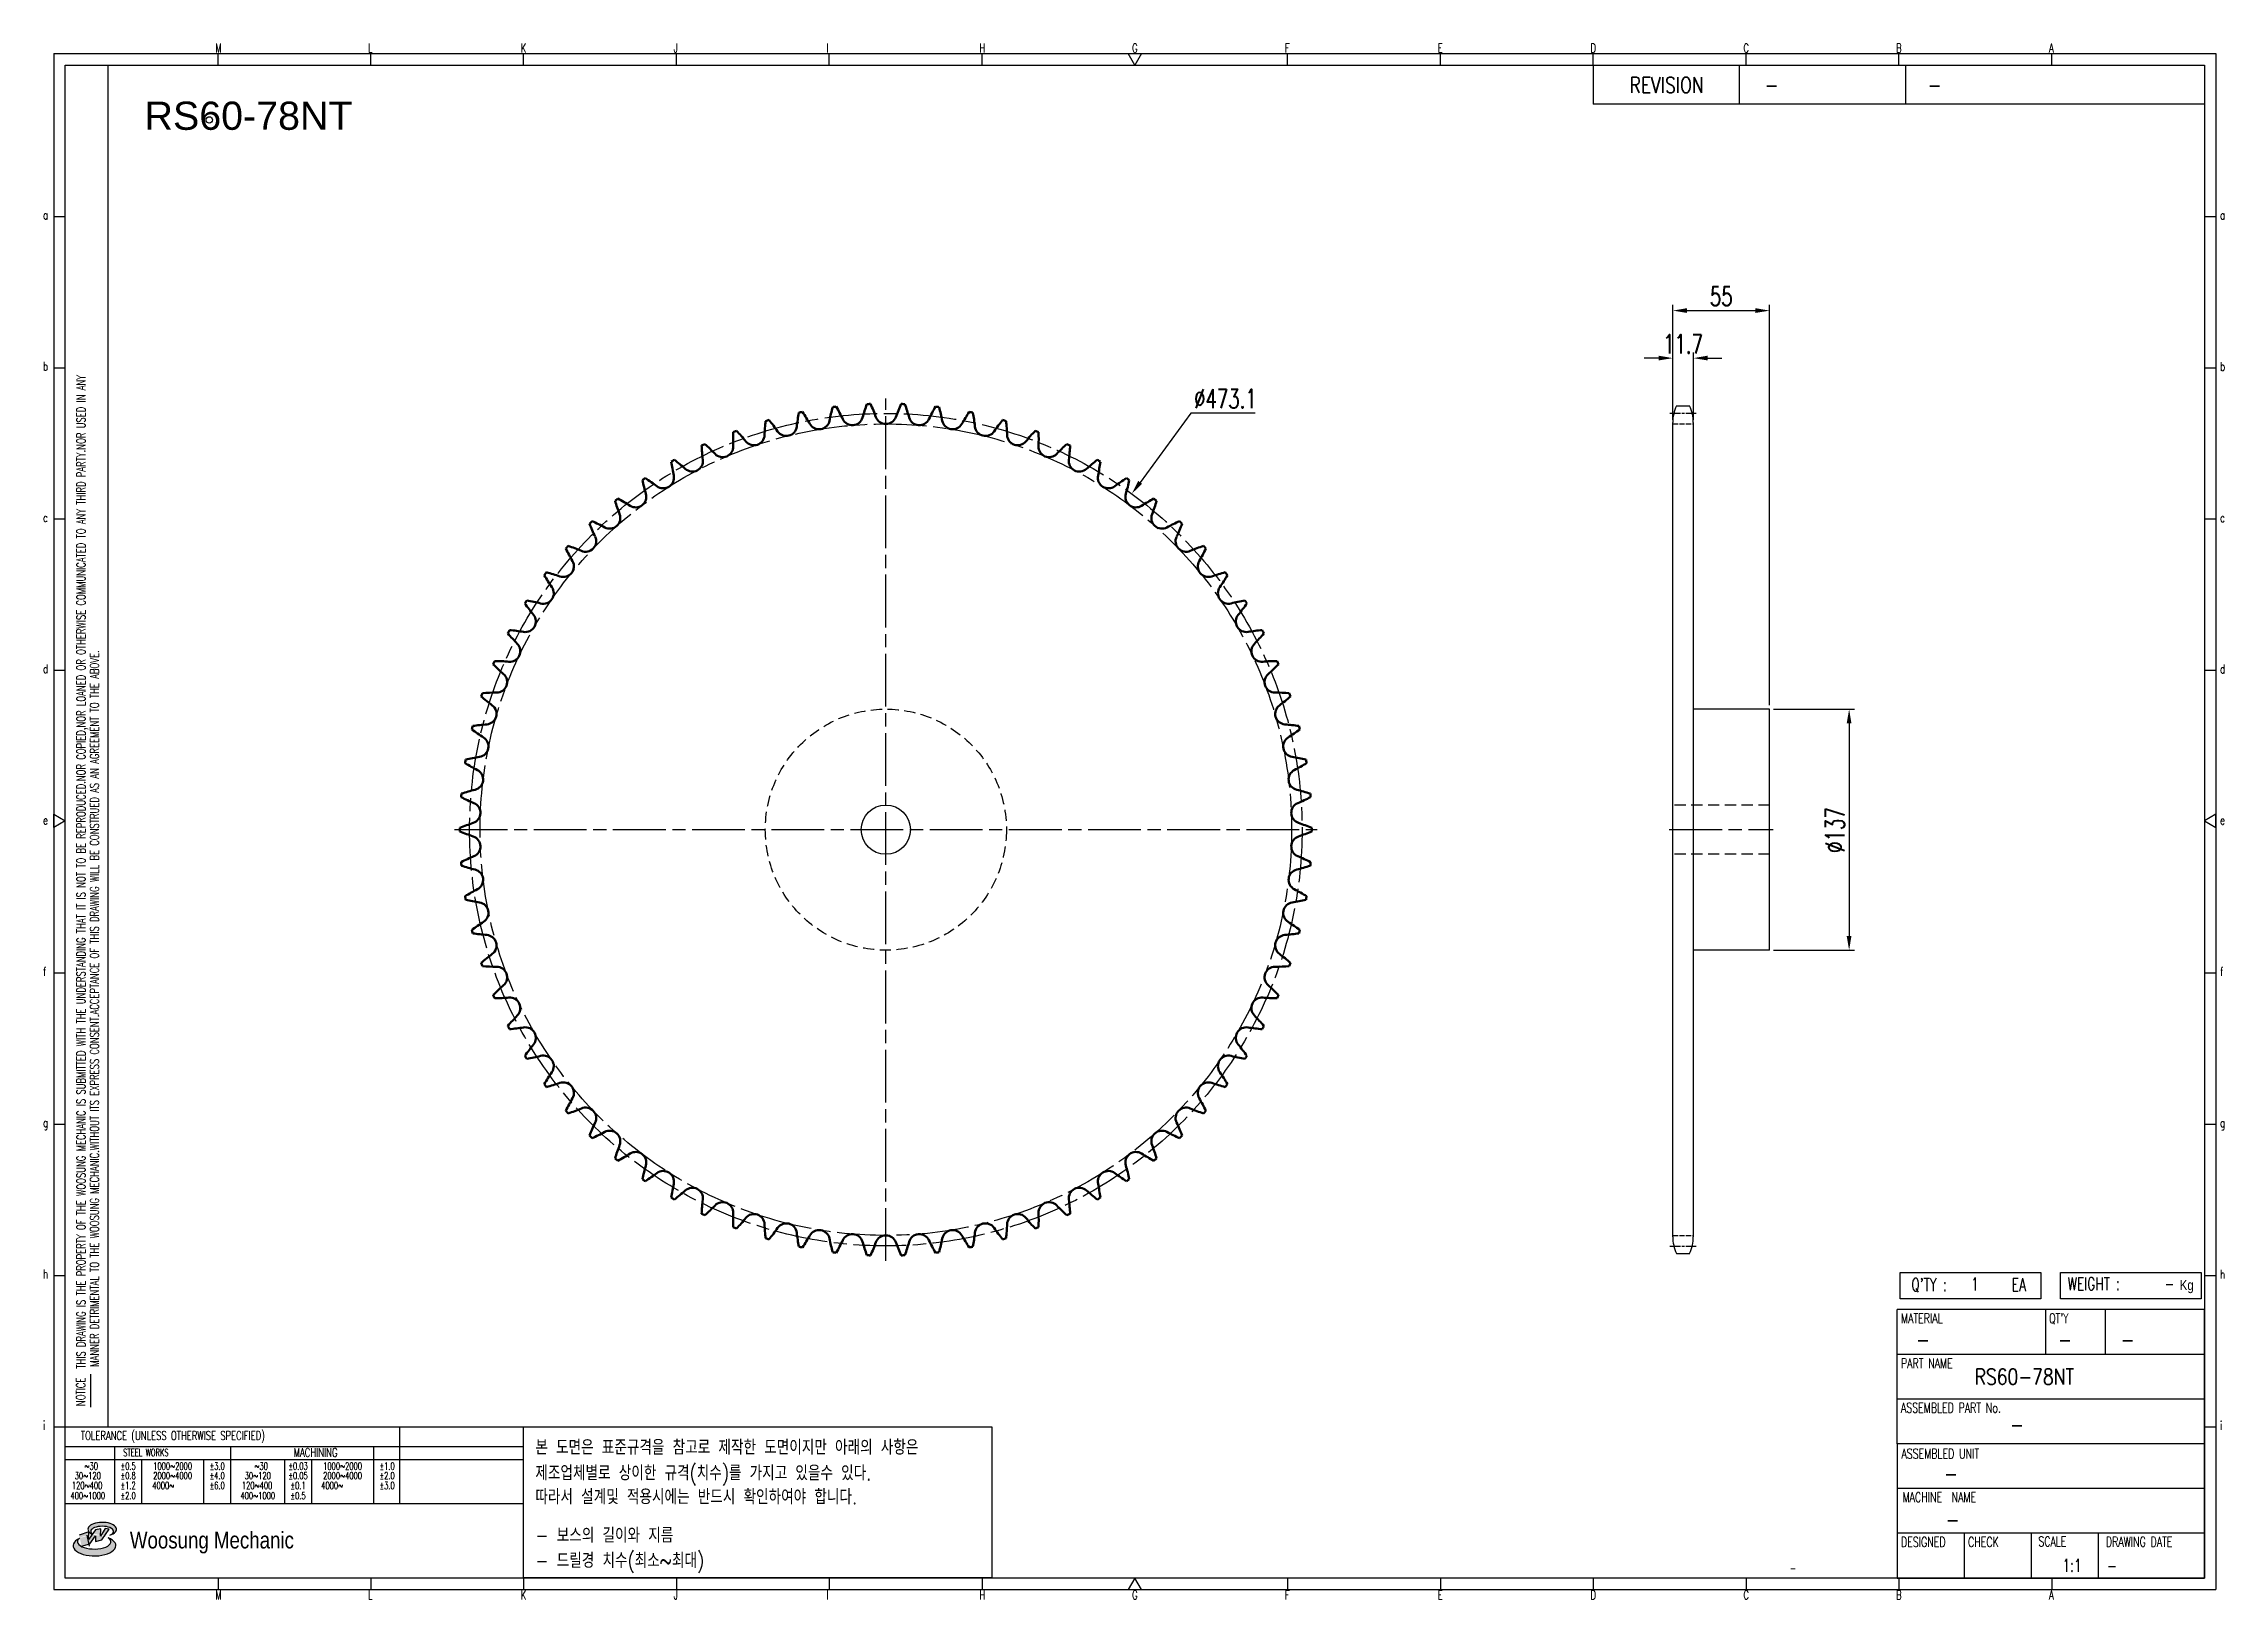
# Model space of a CAD drawing. Header units: millimetres. Extents: x 24037 to 25276, y 26 to 910.
import ezdxf
from ezdxf.enums import TextEntityAlignment as Align

# ---------------------------------------------------------------- set-up
doc = ezdxf.new("R2010")
doc.units = ezdxf.units.MM
for name, pattern in [('AM_ISO02W050', [7.5, 6, -1.5]), ('AM_ISO02W050x2', [3.75, 3, -0.75]), ('AM_ISO08W050', [18, 12, -1.5, 3, -1.5]), ('AM_ISO08W050x2', [9, 6, -0.75, 1.5, -0.75]), ('HIDDEN', [9.525, 6.35, -3.175])]:
    doc.linetypes.add(name, pattern=pattern)
for name, color, linetype, lineweight in [('AM_0N', 7, 'Continuous', 50), ('AM_3N', 6, 'AM_ISO02W050', 25), ('AM_7N', 4, 'AM_ISO08W050', 25)]:
    doc.layers.add(name, color=color, linetype=linetype, lineweight=lineweight)
for name, color, linetype in [('HL', 2, 'HIDDEN'), ('S-DIM', 7, 'Continuous'), ('TITLE', 7, 'Continuous'), ('도면레이아웃', 7, 'Continuous')]:
    doc.layers.add(name, color=color, linetype=linetype)
doc.styles.add('HAN', font='ROMANS.shx', dxfattribs={"width": 0.7, "bigfont": 'whgtxt.shx'})
doc.styles.add('HKD_ST2', font='romans.shx', dxfattribs={"width": 0.7, "height": 4, "bigfont": '@extfont2.shx'})
doc.styles.add('HSG', font='SIMPLEX.shx', dxfattribs={"width": 0.7, "bigfont": 'HSG.shx'})
doc.styles.add('ROMANS', font='romans.shx', dxfattribs={"width": 0.7, "bigfont": 'whgtxt.shx'})
doc.styles.add('SLDTEXTSTYLE4', font='arial.ttf', dxfattribs={"width": 0.8})
doc.styles.get("Standard").update_dxf_attribs({"font": 'arial.ttf'})
doc.dimstyles.new('APP23', dxfattribs={"dimscale": 4.5, "dimtxt": 2.4, "dimasz": 1.8, "dimexe": 0.7, "dimexo": 0.5, "dimgap": 0.6, "dimtad": 1, "dimtoh": 1, "dimdec": 1, "dimrnd": 0.01, "dimzin": 9, "dimdsep": 46, "dimtxsty": 'HSG', "dimcen": 0, "dimclrd": 1, "dimclre": 1, "dimclrt": 256, "dimazin": 2, "dimtp": 1, "dimtm": 1, "dimtfac": 0.5, "dimtdec": 1, "dimtix": 1, "dimtofl": 0, "dimtmove": 0, "dimatfit": 3, "dimfxl": 0, "dimtvp": 1, "dimtolj": 2, "dimlwd": -1, "dimlwe": -1, "dimarcsym": 0})

# ---------------------------------------------------------------- blocks, each defined once
blk = doc.blocks.new('SUYWSHJH')
at = {"layer": '도면레이아웃'}
h = blk.add_hatch(color=10, dxfattribs=at)
h.paths.add_polyline_path([(1.544, 35.177), (1.554, 34.966), (1.779, 35.034), (2.054, 35.422), (1.908, 35.446), (1.728, 35.167), (1.741, 35.439), (1.547, 35.405), (1.292, 35.041), (1.295, 35.33), (0.943, 35.208), (1.03, 34.8), (1.336, 34.885)])
edge = h.paths.add_edge_path()
edge.add_ellipse((1.795, 35.421), major_axis=(-0.53, 0), ratio=0.487785, start_angle=122.36065, end_angle=403.39574)
edge.add_line((1.411, 35.244), (1.419, 35.261))
edge.add_ellipse((1.798, 35.344), major_axis=(-0.423, 0), ratio=0.444396, start_angle=131.58977, end_angle=386.19408, ccw=False)
edge = h.paths.add_edge_path()
edge.add_ellipse((1.512, 34.815), major_axis=(-0.793, 0), ratio=0.480113, start_angle=314.67633, end_angle=590.85213)
edge.add_ellipse((1.501, 34.958), major_axis=(-0.62, 0), ratio=0.43311, start_angle=331.7024, end_angle=574.42495, ccw=False)
for p, q in [((0, 90.118), (80.15, 90.118)), ((0, 90.118), (0, 33.191)), ((6.089, 89.693), (6.089, 90.118)), ((11.753, 89.693), (11.753, 90.118)), ((17.418, 89.693), (17.418, 90.118)), ((23.082, 89.693), (23.082, 90.118)), ((28.746, 89.693), (28.746, 90.118)), ((34.411, 89.693), (34.411, 90.118)), ((45.739, 89.693), (45.739, 90.118)), ((51.404, 89.693), (51.404, 90.118)), ((57.068, 89.693), (57.068, 90.118)), ((62.732, 89.693), (62.732, 90.118)), ((68.397, 89.693), (68.397, 90.118)), ((74.061, 89.693), (74.061, 90.118)), ((80.15, 90.118), (80.15, 33.191)), ((0, 84.085), (0.425, 84.085)), ((79.725, 84.085), (80.15, 84.085)), ((0, 78.478), (0.425, 78.478)), ((79.725, 78.478), (80.15, 78.478)), ((0, 72.87), (0.425, 72.87)), ((79.725, 72.87), (80.15, 72.87)), ((0, 67.262), (0.425, 67.262)), ((79.725, 67.262), (80.15, 67.262)), ((0, 56.047), (0.425, 56.047)), ((79.725, 56.047), (80.15, 56.047)), ((0, 50.439), (0.425, 50.439)), ((79.725, 50.439), (80.15, 50.439)), ((0, 44.832), (0.425, 44.832)), ((79.725, 44.832), (80.15, 44.832)), ((1.377, 39.947), (1.377, 41.174)), ((0, 39.224), (0.425, 39.224)), ((79.725, 39.224), (80.15, 39.224)), ((0, 33.191), (80.15, 33.191)), ((6.089, 33.616), (6.089, 33.191)), ((11.753, 33.616), (11.753, 33.191)), ((17.418, 33.616), (17.418, 33.191)), ((23.082, 33.616), (23.082, 33.191)), ((28.746, 33.616), (28.746, 33.191)), ((34.411, 33.616), (34.411, 33.191)), ((45.739, 33.616), (45.739, 33.191)), ((51.404, 33.616), (51.404, 33.191)), ((57.068, 33.616), (57.068, 33.191)), ((62.732, 33.616), (62.732, 33.191)), ((68.397, 33.616), (68.397, 33.191)), ((74.061, 33.616), (74.061, 33.191))]:
    blk.add_line(p, q)
at = {"color": 2}
for p, q in [((2.017, 39.224), (2.017, 89.693)), ((0.425, 39.224), (17.418, 39.224)), ((12.816, 39.224), (12.816, 36.382)), ((17.418, 33.616), (17.418, 39.224)), ((0.425, 38.487), (17.418, 38.487)), ((0.425, 38.012), (17.418, 38.012)), ((2.257, 38.487), (2.257, 36.382)), ((3.257, 38.012), (3.257, 36.382)), ((5.557, 38.012), (5.557, 36.382)), ((6.557, 38.5), (6.557, 36.382)), ((8.557, 38.012), (8.557, 36.382)), ((9.557, 38.026), (9.557, 36.382)), ((11.857, 38.487), (11.857, 36.382)), ((0.425, 36.382), (17.418, 36.382))]:
    blk.add_line(p, q, dxfattribs=at)
at = {"color": 6, "ltscale": 0.5}
for p, q in [((57.068, 89.693), (57.068, 88.246)), ((62.47, 89.693), (62.47, 88.246)), ((68.635, 89.693), (68.635, 88.246)), ((79.725, 88.246), (57.068, 88.246)), ((68.336, 38.59), (68.336, 43.563)), ((79.725, 43.563), (68.336, 43.563)), ((73.827, 43.563), (73.827, 41.905)), ((76.037, 43.563), (76.037, 41.905)), ((79.725, 38.59), (79.725, 43.563)), ((79.725, 41.905), (68.336, 41.905)), ((79.725, 40.248), (68.336, 40.248)), ((68.336, 38.59), (68.336, 33.616)), ((79.725, 38.59), (68.336, 38.59)), ((79.725, 33.616), (79.725, 38.59)), ((79.725, 36.932), (68.336, 36.932)), ((79.725, 35.274), (68.336, 35.274)), ((70.822, 33.616), (70.822, 35.274)), ((73.309, 33.616), (73.309, 35.274)), ((75.796, 33.616), (75.796, 35.274)), ((68.336, 33.616), (79.725, 33.616))]:
    blk.add_line(p, q, dxfattribs=at)
for points in [[(40.075, 89.693), (39.83, 90.118), (40.32, 90.118)], [(0.425, 89.693), (79.725, 89.693), (79.725, 33.616), (0.425, 33.616)], [(0.425, 61.679), (0, 61.433), (0, 61.924)], [(79.725, 61.679), (80.15, 61.433), (80.15, 61.924)], [(40.075, 33.616), (39.83, 33.191), (40.32, 33.191)]]:
    blk.add_lwpolyline(points, close=True)
at = {"layer": 'TITLE', "color": 20}
for p, q in [((68.449, 43.961), (68.449, 44.936)), ((68.449, 44.936), (73.654, 44.936)), ((73.654, 44.936), (73.654, 43.961)), ((74.39, 43.961), (74.39, 44.936)), ((74.39, 44.936), (79.595, 44.936)), ((79.595, 44.936), (79.595, 43.961)), ((73.654, 43.961), (68.449, 43.961)), ((79.595, 43.961), (74.39, 43.961))]:
    blk.add_line(p, q, dxfattribs=at)
at = {"layer": '도면레이아웃'}
for p, q in [((1.295, 35.33), (0.943, 35.208)), ((1.03, 34.8), (1.336, 34.885)), ((1.224, 35.208), (1.311, 34.8)), ((1.224, 35.208), (1.224, 35.208)), ((1.547, 35.405), (1.292, 35.041)), ((1.292, 35.041), (1.295, 35.33)), ((1.336, 34.885), (1.544, 35.177)), ((1.419, 35.261), (1.411, 35.244)), ((1.544, 35.177), (1.554, 34.966)), ((1.741, 35.439), (1.547, 35.405)), ((1.554, 34.966), (1.779, 35.034)), ((1.908, 35.446), (1.728, 35.167)), ((1.728, 35.167), (1.741, 35.439)), ((1.779, 35.034), (2.054, 35.422)), ((2.054, 35.422), (1.908, 35.446))]:
    blk.add_line(p, q, dxfattribs=at)
for centre, major_axis, ratio, start_param, end_param in [((1.795, 35.421), (-0.53, 0), 0.487785, 2.135596, 7.040584), ((1.512, 34.815), (-0.793, 0), 0.480113, 5.492138, 10.312315), ((1.501, 34.958), (-0.62, 0), 0.43311, 5.789299, 10.025607), ((1.798, 35.344), (-0.423, 0), 0.444396, 2.296675, 6.740358)]:
    blk.add_ellipse(centre, major_axis=major_axis, ratio=ratio, start_param=start_param, end_param=end_param, dxfattribs=at)
at = {"color": 4, "style": 'HKD_ST2', "width": 0.7}
for s, p in [('M', (5.988, 90.164)), ('L', (11.652, 90.164)), ('K', (17.316, 90.164)), ('J', (22.981, 90.164)), ('I', (28.645, 90.164)), ('H', (34.309, 90.164)), ('G', (39.974, 90.164)), ('F', (45.638, 90.164)), ('E', (51.302, 90.164)), ('D', (56.967, 90.164)), ('C', (62.631, 90.164)), ('B', (68.295, 90.164)), ('A', (73.96, 90.164)), ('a', (-0.395, 83.976)), ('a', (80.305, 83.97)), ('b', (-0.395, 78.368)), ('b', (80.305, 78.362)), ('c', (-0.395, 72.76)), ('c', (80.305, 72.754)), ('d', (-0.395, 67.153)), ('d', (80.305, 67.147)), ('e', (-0.395, 61.545)), ('e', (80.305, 61.539)), ('f', (-0.395, 55.937)), ('f', (80.305, 55.931)), ('g', (-0.395, 50.33)), ('g', (80.305, 50.324)), ('h', (-0.395, 44.722)), ('h', (80.305, 44.716)), ('i', (-0.395, 39.114)), ('i', (80.305, 39.108)), ('M', (5.988, 32.824)), ('L', (11.652, 32.824)), ('K', (17.316, 32.824)), ('J', (22.981, 32.824)), ('I', (28.645, 32.824)), ('H', (34.309, 32.824)), ('G', (39.974, 32.824)), ('F', (45.638, 32.824)), ('E', (51.302, 32.824)), ('D', (56.967, 32.824)), ('C', (62.631, 32.824)), ('B', (68.295, 32.824)), ('A', (73.96, 32.824))]:
    blk.add_text(s, height=0.326, dxfattribs=at).set_placement(p)
for s, height, style, width, p in [('REVISION', 0.5806, 'HAN', 0.8, (58.415, 88.664)), ('-', 0.581, 'HAN', 0.8, (63.426, 88.664)), ('-', 0.581, 'HAN', 0.8, (69.468, 88.664)), ("Q'TY : ", 0.4746, 'HKD_ST2', 0.7, (68.857, 44.253)), ('1', 0.475, 'HKD_ST2', 0.7, (71.071, 44.275)), ('EA', 0.4746, 'HKD_ST2', 0.7, (72.578, 44.253)), ('WEIGHT : ', 0.4746, 'HKD_ST2', 0.7, (74.65, 44.286)), ('-', 0.581, 'HAN', 0.8, (69.029, 42.157)), ('-', 0.581, 'HAN', 0.8, (74.289, 42.157)), ('-', 0.581, 'HAN', 0.8, (76.623, 42.157)), ('-', 0.581, 'HAN', 0.8, (72.515, 39.013)), ('-', 0.581, 'HAN', 0.8, (70.067, 37.189)), ('-', 0.581, 'HAN', 0.8, (70.126, 35.48)), ('1:1', 0.4746, 'HKD_ST2', 0.7, (74.458, 33.848)), ('-', 0.475, 'HKD_ST2', 0.7, (76.112, 33.837))]:
    blk.add_text(s, height=height, dxfattribs=dict(style=style, width=width)).set_placement(p)
at = {"color": 6, "style": 'HKD_ST2', "width": 0.7}
for s, p in [(' THIS DRAWING IS THE PROPERTY OF THE WOOSUNG MECHANIC IS SUBMITTED WITH THE UNDERSTANDING THAT IT IS NOT TO BE REPRODUCED.NOR COPIED,NOR LOANED OR OTHERWISE COMMUNICATED TO ANY THIRD PARTY.NOR USED IN ANY', (1.173, 41.217)), ('MANNER DETRIMENTAL TO THE WOOSUNG MECHANIC.WITHOUT ITS EXPRESS CONSENT.ACCEPTANCE OF THIS DRAWING WILL BE CONSTRUED AS AN AGREEMENT TO THE ABOVE.', (1.672, 41.447))]:
    blk.add_text(s, height=0.326266, rotation=90, dxfattribs=at).set_placement(p)
at = {"style": 'HKD_ST2', "width": 0.7}
blk.add_text('-', height=0.475, dxfattribs=at).set_placement((78.613, 44.286), align=Align.RIGHT)
at = {"color": 4, "style": 'HKD_ST2', "width": 0.7}
for s, height, p in [('MATERIAL', 0.3651, (68.474, 43.425)), ("QT'Y", 0.3651, (73.965, 43.425)), ('PART NAME', 0.3651, (68.474, 41.756)), ('ASSEMBLED PART No.', 0.36511, (68.474, 40.109)), ('ASSEMBLED UNIT', 0.36511, (68.49, 38.408)), ('MACHINE  NAME', 0.36511, (68.532, 36.794)), ('DESIGNED', 0.3651, (68.474, 35.136)), ('CHECK', 0.3651, (70.961, 35.136)), ('SCALE', 0.3651, (73.566, 35.153)), ('DRAWING DATE', 0.36511, (76.071, 35.141))]:
    blk.add_text(s, height=height, dxfattribs=at).set_placement(p, align=Align.TOP_LEFT)
at = {"style": 'HKD_ST2', "width": 0.7}
blk.add_text('NOTICE', height=0.3263, rotation=90, dxfattribs=at).set_placement((1.163, 39.988))
for s, height, style, width, p in [('TOLERANCE (UNLESS OTHERWISE SPECIFIED)', 0.32627, 'HKD_ST2', 0.7, (4.417, 38.896)), ('-', 0.326, 'ROMANS', 0.65, (64.469, 33.975))]:
    blk.add_text(s, height=height, dxfattribs=dict(style=style, width=width)).set_placement(p, align=Align.MIDDLE_CENTER)
at = {"color": 4, "style": 'HKD_ST2', "width": 0.7}
for s, height, p in [('STEEL WORKS', 0.26101, (3.416, 38.268)), ('MACHINING', 0.3263, (9.707, 38.27)), ('%%P0.5', 0.261, (2.757, 37.762)), ('%%P0.8', 0.261, (2.757, 37.411)), ('%%P3.0', 0.261, (6.057, 37.762)), ('%%P4.0', 0.261, (6.057, 37.411)), ('%%P0.03', 0.261, (9.057, 37.762)), ('%%P0.05', 0.261, (9.057, 37.411)), ('%%P1.0', 0.261, (12.357, 37.762)), ('%%P2.0', 0.261, (12.357, 37.411)), ('%%P1.2', 0.261, (2.757, 37.045)), ('%%P2.0', 0.261, (2.757, 36.67)), ('%%P6.0', 0.261, (6.057, 37.045)), ('%%P0.1', 0.261, (9.057, 37.045)), ('%%P0.5', 0.261, (9.057, 36.67)), ('%%P3.0', 0.261, (12.357, 37.045))]:
    blk.add_text(s, height=height, dxfattribs=at).set_placement(p, align=Align.MIDDLE)
for s, height, p in [('30%%126120', 0.261, (1.263, 37.411)), ('%%12630', 0.261, (1.389, 37.762)), ('2000%%1264000', 0.26101, (4.407, 37.411)), ('1000%%1262000', 0.26101, (4.407, 37.762)), ('30%%126120', 0.261, (7.563, 37.411)), ('%%12630', 0.261, (7.689, 37.762)), ('2000%%1264000', 0.26101, (10.707, 37.411)), ('1000%%1262000', 0.26101, (10.707, 37.762)), ('400%%1261000', 0.26101, (1.263, 36.67)), ('120%%126400', 0.26101, (1.237, 37.045)), ('4000%%126', 0.261, (4.061, 37.045)), ('400%%1261000', 0.26101, (7.563, 36.67)), ('120%%126400', 0.26101, (7.537, 37.045)), ('4000%%126', 0.261, (10.321, 37.045))]:
    blk.add_text(s, height=height, dxfattribs=at).set_placement(p, align=Align.MIDDLE_CENTER)
at = {"color": 1, "style": 'SLDTEXTSTYLE4', "width": 0.8}
blk.add_text('Woosung Mechanic', height=0.61957, dxfattribs=at).set_placement((2.822, 34.711))
at = {"layer": 'TITLE', "width": 0.8}
blk.add_text('Kg', height=0.3789, dxfattribs=at).set_placement((78.807, 44.286))
blk = doc.blocks.new('*D2')
at = {"layer": 'Defpoints', "color": 0, "transparency": 16777216}
for p in [(24974.7, 731.4), (24963, 694.1), (24974.7, 694.1)]:
    blk.add_point(p, dxfattribs=at)
at = {"layer": 'S-DIM', "color": 1, "transparency": 16777216}
for p, q in [((24954.9, 731.4), (24946.8, 731.4)), ((24963, 696.3), (24963, 734.6)), ((24974.7, 696.3), (24974.7, 734.6)), ((24982.8, 731.4), (24990.9, 731.4))]:
    blk.add_line(p, q, dxfattribs=at)
for points in [[(24954.9, 732.8), (24954.9, 730.1), (24963, 731.4)], [(24982.8, 732.8), (24982.8, 730.1), (24974.7, 731.4)]]:
    blk.add_solid(points, dxfattribs=at)
at = {"layer": 'S-DIM', "transparency": 16777216, "insert": (24968.8, 739.5), "char_height": 10.8, "attachment_point": 5, "style": 'HSG'}
blk.add_mtext('\\A2;11.7', dxfattribs=at)
blk = doc.blocks.new('*D3')
at = {"layer": 'Defpoints', "color": 0, "transparency": 16777216}
for p in [(25018, 758.4), (24963, 694.1), (25018, 531.9)]:
    blk.add_point(p, dxfattribs=at)
at = {"layer": 'S-DIM', "color": 1, "transparency": 16777216}
for p, q in [((24963, 696.3), (24963, 761.6)), ((24971.1, 758.4), (25009.9, 758.4)), ((25018, 534.2), (25018, 761.6))]:
    blk.add_line(p, q, dxfattribs=at)
for points in [[(24971.1, 759.8), (24971.1, 757.1), (24963, 758.4)], [(25009.9, 759.8), (25009.9, 757.1), (25018, 758.4)]]:
    blk.add_solid(points, dxfattribs=at)
at = {"layer": 'S-DIM', "transparency": 16777216, "insert": (24990.5, 766.5), "char_height": 10.8, "attachment_point": 5, "style": 'HSG'}
blk.add_mtext('\\A2;55', dxfattribs=at)
blk = doc.blocks.new('*D4')
at = {"layer": 'Defpoints', "color": 0, "transparency": 16777216}
for p in [(25018, 531.9), (25018, 394.9), (25063.2, 394.9)]:
    blk.add_point(p, dxfattribs=at)
at = {"layer": 'S-DIM', "color": 1, "transparency": 16777216}
for p, q in [((25020.2, 531.9), (25066.3, 531.9)), ((25063.2, 523.8), (25063.2, 403)), ((25020.2, 394.9), (25066.3, 394.9))]:
    blk.add_line(p, q, dxfattribs=at)
for points in [[(25061.8, 523.8), (25064.5, 523.8), (25063.2, 531.9)], [(25061.8, 403), (25064.5, 403), (25063.2, 394.9)]]:
    blk.add_solid(points, dxfattribs=at)
at = {"layer": 'S-DIM', "transparency": 16777216, "insert": (25055.1, 463.2), "char_height": 10.8, "attachment_point": 5, "rotation": 90, "style": 'HSG'}
blk.add_mtext('\\A2;%%c137', dxfattribs=at)
blk = doc.blocks.new('*D5')
at = {"layer": 'Defpoints', "color": 0, "transparency": 16777216}
for p in [(24655.5, 654.3), (24376, 272.6)]:
    blk.add_point(p, dxfattribs=at)
at = {"layer": 'S-DIM', "color": 1, "transparency": 16777216}
for p, q in [((24689.1, 700.2), (24660.3, 660.8)), ((24725.7, 700.2), (24689.1, 700.2))]:
    blk.add_line(p, q, dxfattribs=at)
blk.add_solid([(24659.2, 661.6), (24661.4, 660), (24655.5, 654.3)], dxfattribs=at)
at = {"layer": 'S-DIM', "transparency": 16777216, "insert": (24708.7, 708.3), "char_height": 10.8, "attachment_point": 5, "style": 'HSG'}
blk.add_mtext('\\A2;∅473.1', dxfattribs=at)

msp = doc.modelspace()

# ---------------------------------------------------------------- linework, layer by layer
for p, q in [((24962.95, 232.12), (24962.95, 694.76)), ((24965.04, 704.26), (24972.57, 704.26)), ((24974.65, 694.76), (24974.65, 232.12)), ((25017.95, 531.94), (24974.65, 531.94)), ((25017.95, 394.94), (25017.95, 531.94)), ((25017.95, 394.94), (24974.65, 394.94)), ((24965.04, 222.62), (24972.57, 222.62))]:
    msp.add_line(p, q)
at = {"color": 4}
msp.add_lwpolyline([(24309.89, 124.14), (24576.05, 124.14), (24576.05, 38.17), (24309.89, 38.17)], close=True, dxfattribs=at)
for centre, radius in [((24131.24, 866.74), 1.85), ((24515.75, 463.44), 14)]:
    msp.add_circle(centre, radius)
for centre, start, end in [((24985.65, 694.76), 155.25994, 180), ((24951.95, 694.76), 0, 24.74006), ((24985.65, 232.12), 180, 204.74006), ((24951.95, 232.12), 335.25994, 0)]:
    msp.add_arc(centre, 22.7, start, end)
at = {"layer": 'AM_0N'}
for centre, radius, start, end in [((24561.09, 683.43), 114.34, 173.85623, 177.88462), ((24515.75, 463.44), 242.08, 105.9101, 106.39759), ((24359.85, 625.14), 114.34, 34.42308, 38.45147), ((24578.65, 679.07), 114.34, 169.24084, 173.26923), ((24515.75, 463.44), 242.08, 101.29472, 101.78221), ((24373.37, 637.16), 114.34, 29.80769, 33.83608), ((24477.8, 696.99), 6.01, 209.80769, 348.65385), ((24595.79, 673.31), 114.34, 164.62546, 168.65385), ((24515.75, 463.44), 242.08, 96.67933, 97.16682), ((24387.81, 648.06), 114.34, 25.19231, 29.2207), ((24496.71, 699.28), 6.01, 205.19231, 344.03846), ((24612.42, 666.19), 114.34, 160.01007, 164.03846), ((24515.75, 463.44), 242.08, 92.06395, 92.55144), ((24403.08, 657.75), 114.34, 20.57692, 24.60531), ((24515.75, 700.05), 6.01, 200.57692, 339.42308), ((24628.42, 657.75), 114.34, 155.39469, 159.42308), ((24515.75, 463.44), 242.08, 87.44856, 87.93605), ((24419.08, 666.19), 114.34, 15.96154, 19.98993), ((24534.79, 699.28), 6.01, 195.96154, 334.80769), ((24643.69, 648.06), 114.34, 150.7793, 154.80769), ((24515.75, 463.44), 242.08, 82.83318, 83.32067), ((24435.71, 673.31), 114.34, 11.34615, 15.37454), ((24553.71, 696.99), 6.01, 191.34615, 330.19231), ((24658.13, 637.16), 114.34, 146.16392, 150.19231), ((24515.75, 463.44), 242.08, 78.21779, 78.70528), ((24452.85, 679.07), 114.34, 6.73077, 10.75916), ((24671.65, 625.14), 114.34, 141.54853, 145.57692), ((24515.75, 463.44), 242.08, 73.60241, 74.0899), ((24470.41, 683.43), 114.34, 2.11538, 6.14377), ((24515.75, 463.44), 242.08, 115.14087, 115.62836), ((24525.22, 687.86), 114.34, 183.087, 187.11538), ((24335.93, 598.04), 114.34, 43.65385, 47.68224), ((24543.24, 686.37), 114.34, 178.47161, 182.5), ((24515.75, 463.44), 242.08, 110.52549, 111.01298), ((24347.34, 612.07), 114.34, 39.03846, 43.06685), ((24440.82, 687.88), 6.01, 219.03846, 357.88462), ((24459.13, 693.18), 6.01, 214.42308, 353.26923), ((24572.38, 693.18), 6.01, 186.73077, 325.57692), ((24590.68, 687.88), 6.01, 182.11538, 320.96154), ((24684.16, 612.07), 114.34, 136.93315, 140.96154), ((24515.75, 463.44), 242.08, 68.98702, 69.47451), ((24488.26, 686.37), 114.34, 357.5, 1.52839), ((24695.57, 598.04), 114.34, 132.31776, 136.34615), ((24515.75, 463.44), 242.08, 64.37164, 64.85913), ((24506.29, 687.86), 114.34, 352.88462, 356.913), ((24515.75, 463.44), 242.08, 119.75625, 120.24375), ((24507.13, 687.89), 114.34, 187.70238, 191.73077), ((24325.68, 583.13), 114.34, 48.26923, 52.29762), ((24405.79, 672.95), 6.01, 228.26923, 7.11538), ((24423.01, 681.12), 6.01, 223.65385, 2.5), ((24608.49, 681.12), 6.01, 177.5, 316.34615), ((24625.71, 672.95), 6.01, 172.88462, 311.73077), ((24705.82, 583.13), 114.34, 127.70238, 131.73077), ((24515.75, 463.44), 242.08, 59.75625, 60.24375), ((24524.37, 687.89), 114.34, 348.26923, 352.29762), ((24515.75, 463.44), 242.08, 124.37164, 124.85913), ((24489.09, 686.47), 114.34, 192.31776, 196.34615), ((24316.67, 567.45), 114.34, 52.88462, 56.913), ((24389.29, 663.42), 6.01, 232.88462, 11.73077), ((24642.21, 663.42), 6.01, 168.26923, 307.11538), ((24714.83, 567.45), 114.34, 123.087, 127.11538), ((24542.41, 686.47), 114.34, 343.65385, 347.68224), ((24515.75, 463.44), 242.08, 55.14087, 55.62836), ((24515.75, 463.44), 242.08, 128.98702, 129.47451), ((24471.23, 683.6), 114.34, 196.93315, 200.96154), ((24308.94, 551.1), 114.34, 57.5, 61.52839), ((24373.61, 652.6), 6.01, 237.5, 16.34615), ((24657.89, 652.6), 6.01, 163.65385, 302.5), ((24722.56, 551.1), 114.34, 118.47161, 122.5), ((24560.27, 683.6), 114.34, 339.03846, 343.06685), ((24515.75, 463.44), 242.08, 50.52549, 51.01298), ((24515.75, 463.44), 242.08, 133.60241, 134.0899), ((24453.66, 679.31), 114.34, 201.54853, 205.57692), ((24302.56, 534.17), 114.34, 62.11538, 66.14377), ((24358.85, 640.55), 6.01, 242.11538, 20.96154), ((24672.65, 640.55), 6.01, 159.03846, 297.88462), ((24728.94, 534.17), 114.34, 113.85623, 117.88462), ((24577.84, 679.31), 114.34, 334.42308, 338.45147), ((24515.75, 463.44), 242.08, 45.9101, 46.39759), ((24515.75, 463.44), 242.08, 138.21779, 138.70528), ((24436.49, 673.61), 114.34, 206.16392, 210.19231), ((24297.56, 516.79), 114.34, 66.73077, 70.75916), ((24345.11, 627.35), 6.01, 246.73077, 25.57692), ((24686.4, 627.35), 6.01, 154.42308, 293.26923), ((24733.94, 516.79), 114.34, 109.24084, 113.26923), ((24595.01, 673.61), 114.34, 329.80769, 333.83608), ((24515.75, 463.44), 242.08, 41.29472, 41.78221), ((24515.75, 463.44), 242.08, 142.83318, 143.32067), ((24419.84, 666.55), 114.34, 210.7793, 214.80769), ((24293.98, 499.06), 114.34, 71.34615, 75.37454), ((24332.47, 613.08), 6.01, 251.34615, 30.19231), ((24699.03, 613.08), 6.01, 149.80769, 288.65385), ((24737.53, 499.06), 114.34, 104.62546, 108.65385), ((24611.66, 666.55), 114.34, 325.19231, 329.2207), ((24515.75, 463.44), 242.08, 36.67933, 37.16682), ((24321.02, 597.85), 6.01, 255.96154, 34.80769), ((24710.48, 597.85), 6.01, 145.19231, 284.03846), ((24310.84, 581.75), 6.01, 260.57692, 39.42308), ((24515.75, 463.44), 242.08, 147.44856, 147.93605), ((24403.81, 658.17), 114.34, 215.39469, 219.42308), ((24291.83, 481.09), 114.34, 75.96154, 79.98993), ((24739.67, 481.09), 114.34, 100.01007, 104.03846), ((24720.66, 581.75), 6.01, 140.57692, 279.42308), ((24627.69, 658.17), 114.34, 320.57692, 324.60531), ((24515.75, 463.44), 242.08, 32.06395, 32.55144), ((24515.75, 463.44), 242.08, 152.06395, 152.55144), ((24388.5, 648.53), 114.34, 220.01007, 224.03846), ((24291.13, 463.02), 114.34, 80.57692, 84.60531), ((24740.37, 463.02), 114.34, 95.39469, 99.42308), ((24643, 648.53), 114.34, 315.96154, 319.98993), ((24515.75, 463.44), 242.08, 27.44856, 27.93605), ((24515.75, 463.44), 242.08, 156.67933, 157.16682), ((24291.9, 444.95), 114.34, 85.19231, 89.2207), ((24301.98, 564.87), 6.01, 265.19231, 44.03846), ((24729.52, 564.87), 6.01, 135.96154, 274.80769), ((24739.6, 444.95), 114.34, 90.7793, 94.80769), ((24515.75, 463.44), 242.08, 22.83318, 23.32067), ((24374.02, 637.69), 114.34, 224.62546, 228.65385), ((24294.52, 547.34), 6.01, 269.80769, 48.65385), ((24736.99, 547.34), 6.01, 131.34615, 270.19231), ((24657.48, 637.69), 114.34, 311.34615, 315.37454), ((24515.75, 463.44), 242.08, 161.29472, 161.78221), ((24360.46, 625.73), 114.34, 229.24084, 233.26923), ((24294.11, 426.99), 114.34, 89.80769, 93.83608), ((24288.48, 529.27), 6.01, 274.42308, 53.26923), ((24737.39, 426.99), 114.34, 86.16392, 90.19231), ((24743.02, 529.27), 6.01, 126.73077, 265.57692), ((24671.04, 625.73), 114.34, 306.73077, 310.75916), ((24515.75, 463.44), 242.08, 18.21779, 18.70528), ((24515.75, 463.44), 242.08, 165.9101, 166.39759), ((24297.76, 409.28), 114.34, 94.42308, 98.45147), ((24733.74, 409.28), 114.34, 81.54853, 85.57692), ((24515.75, 463.44), 242.08, 13.60241, 14.0899), ((24347.9, 612.7), 114.34, 233.85623, 237.88462), ((24283.92, 510.77), 6.01, 279.03846, 57.88462), ((24747.58, 510.77), 6.01, 122.11538, 260.96154), ((24683.6, 612.7), 114.34, 302.11538, 306.14377), ((24515.75, 463.44), 242.08, 170.52549, 171.01298), ((24336.44, 598.71), 114.34, 238.47161, 242.5), ((24302.83, 391.91), 114.34, 99.03846, 103.06685), ((24280.86, 491.96), 6.01, 283.65385, 62.5), ((24750.64, 491.96), 6.01, 117.5, 256.34615), ((24728.67, 391.91), 114.34, 76.93315, 80.96154), ((24695.07, 598.71), 114.34, 297.5, 301.52839), ((24515.75, 463.44), 242.08, 8.98702, 9.47451), ((24515.75, 463.44), 242.08, 175.14087, 175.62836), ((24309.27, 375.01), 114.34, 103.65385, 107.68224), ((24722.23, 375.01), 114.34, 72.31776, 76.34615), ((24515.75, 463.44), 242.08, 4.37164, 4.85913), ((24326.13, 583.85), 114.34, 243.087, 247.11538), ((24279.33, 472.97), 6.01, 288.26923, 67.11538), ((24752.17, 472.97), 6.01, 112.88462, 251.73077), ((24705.37, 583.85), 114.34, 292.88462, 296.913), ((24317.06, 358.68), 114.34, 108.26923, 112.29762), ((24515.75, 463.44), 242.08, 179.75625, 180.24375), ((24317.06, 568.2), 114.34, 247.70238, 251.73077), ((24279.33, 453.91), 6.01, 292.88462, 71.73077), ((24752.17, 453.91), 6.01, 108.26923, 247.11538), ((24714.44, 358.68), 114.34, 67.70238, 71.73077), ((24714.44, 568.2), 114.34, 288.26923, 292.29762), ((24515.75, 463.44), 242.08, 359.75625, 0.24375), ((24326.13, 343.04), 114.34, 112.88462, 116.913), ((24705.37, 343.04), 114.34, 63.087, 67.11538), ((24515.75, 463.44), 242.08, 184.37164, 184.85913), ((24309.27, 551.87), 114.34, 252.31776, 256.34615), ((24280.86, 434.92), 6.01, 297.5, 76.34615), ((24750.64, 434.92), 6.01, 103.65385, 242.5), ((24722.23, 551.87), 114.34, 283.65385, 287.68224), ((24515.75, 463.44), 242.08, 355.14087, 355.62836), ((24336.44, 328.17), 114.34, 117.5, 121.52839), ((24515.75, 463.44), 242.08, 188.98702, 189.47451), ((24302.83, 534.97), 114.34, 256.93315, 260.96154), ((24283.92, 416.11), 6.01, 302.11538, 80.96154), ((24747.58, 416.11), 6.01, 99.03846, 237.88462), ((24728.67, 534.97), 114.34, 279.03846, 283.06685), ((24695.07, 328.17), 114.34, 58.47161, 62.5), ((24515.75, 463.44), 242.08, 350.52549, 351.01298), ((24347.9, 314.18), 114.34, 122.11538, 126.14377), ((24683.6, 314.18), 114.34, 53.85623, 57.88462), ((24515.75, 463.44), 242.08, 193.60241, 194.0899), ((24297.76, 517.6), 114.34, 261.54853, 265.57692), ((24288.48, 397.61), 6.01, 306.73077, 85.57692), ((24743.02, 397.61), 6.01, 94.42308, 233.26923), ((24733.74, 517.6), 114.34, 274.42308, 278.45147), ((24515.75, 463.44), 242.08, 345.9101, 346.39759), ((24360.46, 301.16), 114.34, 126.73077, 130.75916), ((24515.75, 463.44), 242.08, 198.21779, 198.70528), ((24294.11, 499.89), 114.34, 266.16392, 270.19231), ((24294.52, 379.54), 6.01, 311.34615, 90.19231), ((24736.99, 379.54), 6.01, 89.80769, 228.65385), ((24737.39, 499.89), 114.34, 269.80769, 273.83608), ((24671.04, 301.16), 114.34, 49.24084, 53.26923), ((24515.75, 463.44), 242.08, 341.29472, 341.78221), ((24374.02, 289.19), 114.34, 131.34615, 135.37454), ((24657.48, 289.19), 114.34, 44.62546, 48.65385), ((24515.75, 463.44), 242.08, 202.83318, 203.32067), ((24291.9, 481.93), 114.34, 270.7793, 274.80769), ((24301.98, 362.01), 6.01, 315.96154, 94.80769), ((24729.52, 362.01), 6.01, 85.19231, 224.03846), ((24739.6, 481.93), 114.34, 265.19231, 269.2207), ((24515.75, 463.44), 242.08, 336.67933, 337.16682), ((24388.5, 278.35), 114.34, 135.96154, 139.98993), ((24515.75, 463.44), 242.08, 207.44856, 207.93605), ((24291.13, 463.86), 114.34, 275.39469, 279.42308), ((24310.84, 345.13), 6.01, 320.57692, 99.42308), ((24720.66, 345.13), 6.01, 80.57692, 219.42308), ((24740.37, 463.86), 114.34, 260.57692, 264.60531), ((24643, 278.35), 114.34, 40.01007, 44.03846), ((24515.75, 463.44), 242.08, 332.06395, 332.55144), ((24403.81, 268.71), 114.34, 140.57692, 144.60531), ((24515.75, 463.44), 242.08, 212.06395, 212.55144), ((24291.83, 445.79), 114.34, 280.01007, 284.03846), ((24321.02, 329.03), 6.01, 325.19231, 104.03846), ((24710.48, 329.03), 6.01, 75.96154, 214.80769), ((24739.67, 445.79), 114.34, 255.96154, 259.98993), ((24627.69, 268.71), 114.34, 35.39469, 39.42308), ((24515.75, 463.44), 242.08, 327.44856, 327.93605), ((24419.84, 260.33), 114.34, 145.19231, 149.2207), ((24611.66, 260.33), 114.34, 30.7793, 34.80769), ((24515.75, 463.44), 242.08, 216.67933, 217.16682), ((24293.98, 427.82), 114.34, 284.62546, 288.65385), ((24332.47, 313.8), 6.01, 329.80769, 108.65385), ((24436.49, 253.27), 114.34, 149.80769, 153.83608), ((24699.03, 313.8), 6.01, 71.34615, 210.19231), ((24595.01, 253.27), 114.34, 26.16392, 30.19231), ((24737.53, 427.82), 114.34, 251.34615, 255.37454), ((24515.75, 463.44), 242.08, 322.83318, 323.32067), ((24515.75, 463.44), 242.08, 221.29472, 221.78221), ((24297.56, 410.09), 114.34, 289.24084, 293.26923), ((24345.11, 299.53), 6.01, 334.42308, 113.26923), ((24686.4, 299.53), 6.01, 66.73077, 205.57692), ((24733.94, 410.09), 114.34, 246.73077, 250.75916), ((24515.75, 463.44), 242.08, 318.21779, 318.70528), ((24453.66, 247.58), 114.34, 154.42308, 158.45147), ((24515.75, 463.44), 242.08, 225.9101, 226.39759), ((24302.56, 392.71), 114.34, 293.85623, 297.88462), ((24358.85, 286.33), 6.01, 339.03846, 117.88462), ((24672.65, 286.33), 6.01, 62.11538, 200.96154), ((24728.94, 392.71), 114.34, 242.11538, 246.14377), ((24577.84, 247.58), 114.34, 21.54853, 25.57692), ((24515.75, 463.44), 242.08, 313.60241, 314.0899), ((24471.23, 243.28), 114.34, 159.03846, 163.06685), ((24515.75, 463.44), 242.08, 230.52549, 231.01298), ((24308.94, 375.79), 114.34, 298.47161, 302.5), ((24373.61, 274.28), 6.01, 343.65385, 122.5), ((24657.89, 274.28), 6.01, 57.5, 196.34615), ((24722.56, 375.79), 114.34, 237.5, 241.52839), ((24560.27, 243.28), 114.34, 16.93315, 20.96154), ((24515.75, 463.44), 242.08, 308.98702, 309.47451), ((24489.09, 240.41), 114.34, 163.65385, 167.68224), ((24515.75, 463.44), 242.08, 235.14087, 235.62836), ((24316.67, 359.43), 114.34, 303.087, 307.11538), ((24389.29, 263.46), 6.01, 348.26923, 127.11538), ((24507.13, 238.99), 114.34, 168.26923, 172.29762), ((24642.21, 263.46), 6.01, 52.88462, 191.73077), ((24524.37, 238.99), 114.34, 7.70238, 11.73077), ((24714.83, 359.43), 114.34, 232.88462, 236.913), ((24542.41, 240.41), 114.34, 12.31776, 16.34615), ((24515.75, 463.44), 242.08, 304.37164, 304.85913), ((24515.75, 463.44), 242.08, 239.75625, 240.24375), ((24325.68, 343.75), 114.34, 307.70238, 311.73077), ((24405.79, 253.93), 6.01, 352.88462, 131.73077), ((24525.22, 239.02), 114.34, 172.88462, 176.913), ((24335.93, 328.84), 114.34, 312.31776, 316.34615), ((24423.01, 245.76), 6.01, 357.5, 136.34615), ((24608.49, 245.76), 6.01, 43.65385, 182.5), ((24695.57, 328.84), 114.34, 223.65385, 227.68224), ((24625.71, 253.93), 6.01, 48.26923, 187.11538), ((24506.29, 239.02), 114.34, 3.087, 7.11538), ((24705.82, 343.75), 114.34, 228.26923, 232.29762), ((24515.75, 463.44), 242.08, 299.75625, 300.24375), ((24515.75, 463.44), 242.08, 244.37164, 244.85913), ((24543.24, 240.51), 114.34, 177.5, 181.52839), ((24515.75, 463.44), 242.08, 248.98702, 249.47451), ((24347.34, 314.81), 114.34, 316.93315, 320.96154), ((24440.82, 239.01), 6.01, 2.11538, 140.96154), ((24561.09, 243.45), 114.34, 182.11538, 186.14377), ((24359.85, 301.74), 114.34, 321.54853, 325.57692), ((24459.13, 233.7), 6.01, 6.73077, 145.57692), ((24477.8, 229.89), 6.01, 11.34615, 150.19231), ((24553.71, 229.89), 6.01, 29.80769, 168.65385), ((24572.38, 233.7), 6.01, 34.42308, 173.26923), ((24671.65, 301.74), 114.34, 214.42308, 218.45147), ((24470.41, 243.45), 114.34, 353.85623, 357.88462), ((24590.68, 239.01), 6.01, 39.03846, 177.88462), ((24684.16, 314.81), 114.34, 219.03846, 223.06685), ((24515.75, 463.44), 242.08, 290.52549, 291.01298), ((24488.26, 240.51), 114.34, 358.47161, 2.5), ((24515.75, 463.44), 242.08, 295.14087, 295.62836), ((24515.75, 463.44), 242.08, 253.60241, 254.0899), ((24578.65, 247.81), 114.34, 186.73077, 190.75916), ((24515.75, 463.44), 242.08, 258.21779, 258.70528), ((24373.37, 289.72), 114.34, 326.16392, 330.19231), ((24595.79, 253.57), 114.34, 191.34615, 195.37454), ((24515.75, 463.44), 242.08, 262.83318, 263.32067), ((24387.81, 278.82), 114.34, 330.7793, 334.80769), ((24496.71, 227.6), 6.01, 15.96154, 154.80769), ((24612.42, 260.69), 114.34, 195.96154, 199.98993), ((24403.08, 269.13), 114.34, 335.39469, 339.42308), ((24515.75, 226.83), 6.01, 20.57692, 159.42308), ((24628.42, 269.13), 114.34, 200.57692, 204.60531), ((24419.08, 260.69), 114.34, 340.01007, 344.03846), ((24534.79, 227.6), 6.01, 25.19231, 164.03846), ((24643.69, 278.82), 114.34, 205.19231, 209.2207), ((24515.75, 463.44), 242.08, 276.67933, 277.16682), ((24435.71, 253.57), 114.34, 344.62546, 348.65385), ((24658.13, 289.72), 114.34, 209.80769, 213.83608), ((24515.75, 463.44), 242.08, 281.29472, 281.78221), ((24452.85, 247.81), 114.34, 349.24084, 353.26923), ((24515.75, 463.44), 242.08, 285.9101, 286.39759), ((24515.75, 463.44), 242.08, 267.44856, 267.93605), ((24515.75, 463.44), 242.08, 272.06395, 272.55144)]:
    msp.add_arc(centre, radius, start, end, dxfattribs=at)
at = {"layer": 'AM_3N', "linetype": 'AM_ISO02W050x2'}
for p, q in [((24962.95, 694.1), (24974.65, 694.1)), ((24962.95, 232.78), (24974.65, 232.78))]:
    msp.add_line(p, q, dxfattribs=at)
at = {"layer": 'AM_7N', "linetype": 'AM_ISO08W050x2', "ltscale": 5}
for p, q in [((24515.75, 218.36), (24515.75, 708.52)), ((24270.68, 463.44), (24760.83, 463.44)), ((24960.95, 463.44), (25019.95, 463.44))]:
    msp.add_line(p, q, dxfattribs=at)
at = {"layer": 'AM_7N', "linetype": 'AM_ISO08W050x2'}
for p, q in [((24961.39, 700.05), (24976.22, 700.05)), ((24961.39, 226.83), (24976.22, 226.83))]:
    msp.add_line(p, q, dxfattribs=at)
at = {"layer": 'AM_7N', "linetype": 'AM_ISO08W050x2', "ltscale": 5}
for radius in [236.55, 230.6]:
    msp.add_circle((24515.75, 463.44), radius, dxfattribs=at)
at = {"layer": 'HL'}
for p, q in [((25017.95, 477.44), (24962.95, 477.44)), ((25017.95, 449.44), (24962.95, 449.44))]:
    msp.add_line(p, q, dxfattribs=at)
msp.add_circle((24515.75, 463.44), 68.5, dxfattribs=at)

# ---------------------------------------------------------------- block references
at = {"xscale": 15.33158536894296, "yscale": 15.33158536894296, "zscale": 15.33158536894296}
msp.add_blockref('SUYWSHJH', (24042.85, -477.22), dxfattribs=at)

# ---------------------------------------------------------------- texts
at = {"color": 2}
msp.add_text('RS60-78NT', height=16.019, dxfattribs=at).set_placement((24094.47, 861.15))
at = {"style": 'HAN', "width": 0.8}
msp.add_text('RS60-78NT', height=8.902, dxfattribs=at).set_placement((25134.57, 148.09))
at = {"color": 4, "style": 'HAN', "width": 0.8}
for s, p in [('본 도면은 표준규격을 참고로 제작한 도면이지만 아래의 사항은', (24316.56, 108.23)), ('제조업체별로 상이한 규격(치수)를 가지고 있을수 있다.', (24316.56, 93.63)), ('따라서 설계및 적용시에는 반드시 확인하여야 합니다.', (24316.56, 80.08)), ('- 보스의 길이와 지름', (24316.56, 58.24)), ('- 드릴경 치수(최소~최대)', (24316.56, 43.89))]:
    msp.add_text(s, height=8.4226, dxfattribs=at).set_placement(p)

# ---------------------------------------------------------------- dimensions: what is measured, and where the dimension line sits
at = {"layer": 'S-DIM'}
dim = msp.add_linear_dim(base=(25017.95, 758.45), p1=(24962.95, 694.1), p2=(25017.95, 531.94), dimstyle='APP23', dxfattribs=at)
dim.commit()
dim.dimension.update_dxf_attribs({"geometry": '*D3', "text_midpoint": (24990.45, 766.55)})
dim = msp.add_linear_dim(base=(24974.65, 731.45), p1=(24962.95, 694.1), p2=(24974.65, 694.1), dimstyle='APP23', dxfattribs=at)
dim.commit()
dim.dimension.update_dxf_attribs({"geometry": '*D2', "text_midpoint": (24968.8, 731.45), "dimtype": 128})
dim = msp.add_diameter_dim_2p(p1=(24375.99, 272.59), p2=(24655.52, 654.29), dimstyle='APP23', dxfattribs=at)
dim.commit()
dim.dimension.update_dxf_attribs({"geometry": '*D5', "text_midpoint": (24708.75, 700.19), "dimtype": 131})
dim = msp.add_linear_dim(base=(25063.17, 394.94), p1=(25017.95, 531.94), p2=(25017.95, 394.94), angle=90, text='%%c<>', dimstyle='APP23', dxfattribs=at)
dim.commit()
dim.dimension.update_dxf_attribs({"geometry": '*D4', "text_midpoint": (25063.17, 463.21), "dimtype": 128})

doc.saveas('drawing.dxf')
